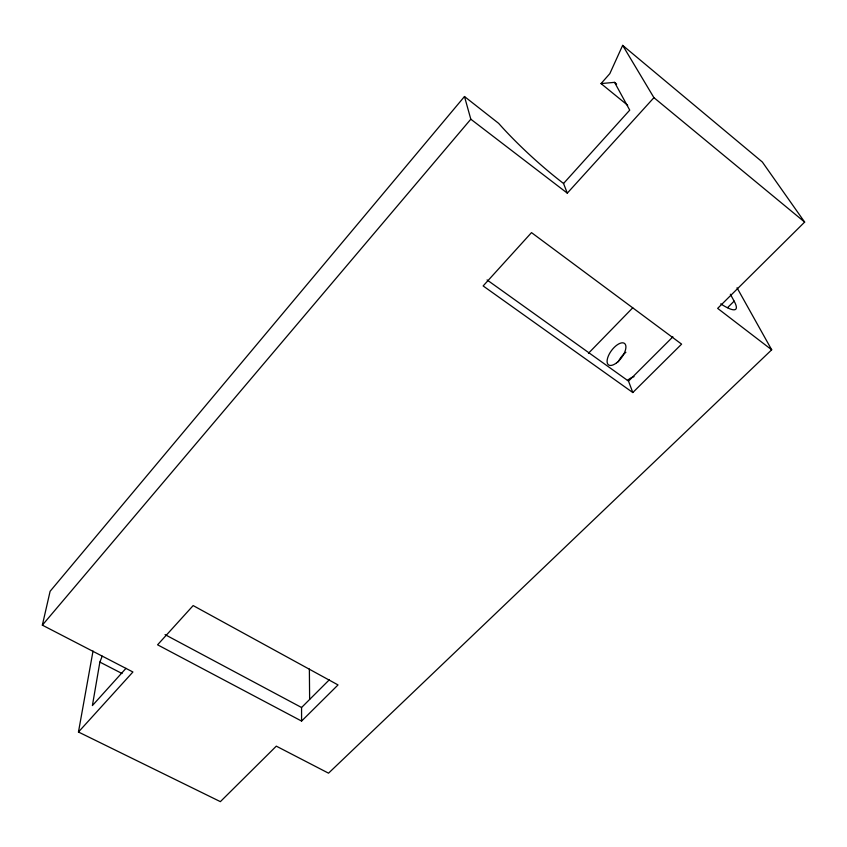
<?xml version="1.0" encoding="UTF-8"?>
<svg xmlns="http://www.w3.org/2000/svg" width="847" height="847" viewBox="0 0 847 847"><rect width="100%" height="100%" fill="white"/><g stroke="black" fill="none" stroke-linecap="round" stroke-linejoin="round"><path stroke-width="1.27" d="M102.201 656.192L99.872 662.089L92.397 705.572L125.991 668.347M737.028 287.779L771.691 349.8L328.53 773.173L276.302 746.154L220.368 801.643L78.464 732.02L93.022 651.036M78.464 732.02L132.915 671.989L42.35 625.15L50.111 591.291L464.484 96.526L498.639 123.355A100.666 19.396 42.1 0 0 563.541 183.481L567.299 193.148L653.926 97.659L622.661 45.357L609.819 73.647L601.042 83.588L627.68 105.282M42.35 625.15L470.816 119.205L464.484 96.526M563.541 183.481L629.734 110.142L614.573 82.35L601.042 83.588M588.496 353.241L632.751 307.81M301.585 721.072L338.027 684.927L193.158 605.584L157.574 644.811L301.585 721.072L301.564 707.51L329.271 679.845M632.804 392.542L483.139 285.937L531.503 232.618L681.602 344.136L632.804 392.542L628.516 381.118L672.889 336.82M622.661 45.357L762.342 162.01L804.65 222.083L717.653 308.382L771.691 349.8M727.552 307.662L734.137 301.151L730.347 294.216M99.872 662.089L122.053 673.513M165.059 634.625L301.564 707.51M487.067 279.944L628.516 381.118M470.816 119.205L567.299 193.148M614.573 82.35L616.616 84.033M653.926 97.659L804.65 222.083M309.367 669.035L309.631 699.4M618.257 361.817A13.33 6.247 -53.1 0 1 625.891 352.299M627.426 380.504A13.88 6.681 -53.4 0 1 634.054 376.671M734.137 301.151A49.221 9.222 43.6 0 1 720.744 303.861M616.605 362.823A13.372 6.162 -53.2 0 0 624.61 343.501A13.372 6.162 -53.2 0 0 608.305 356.1A13.372 6.162 -53.2 0 0 616.605 362.823"/></g></svg>
